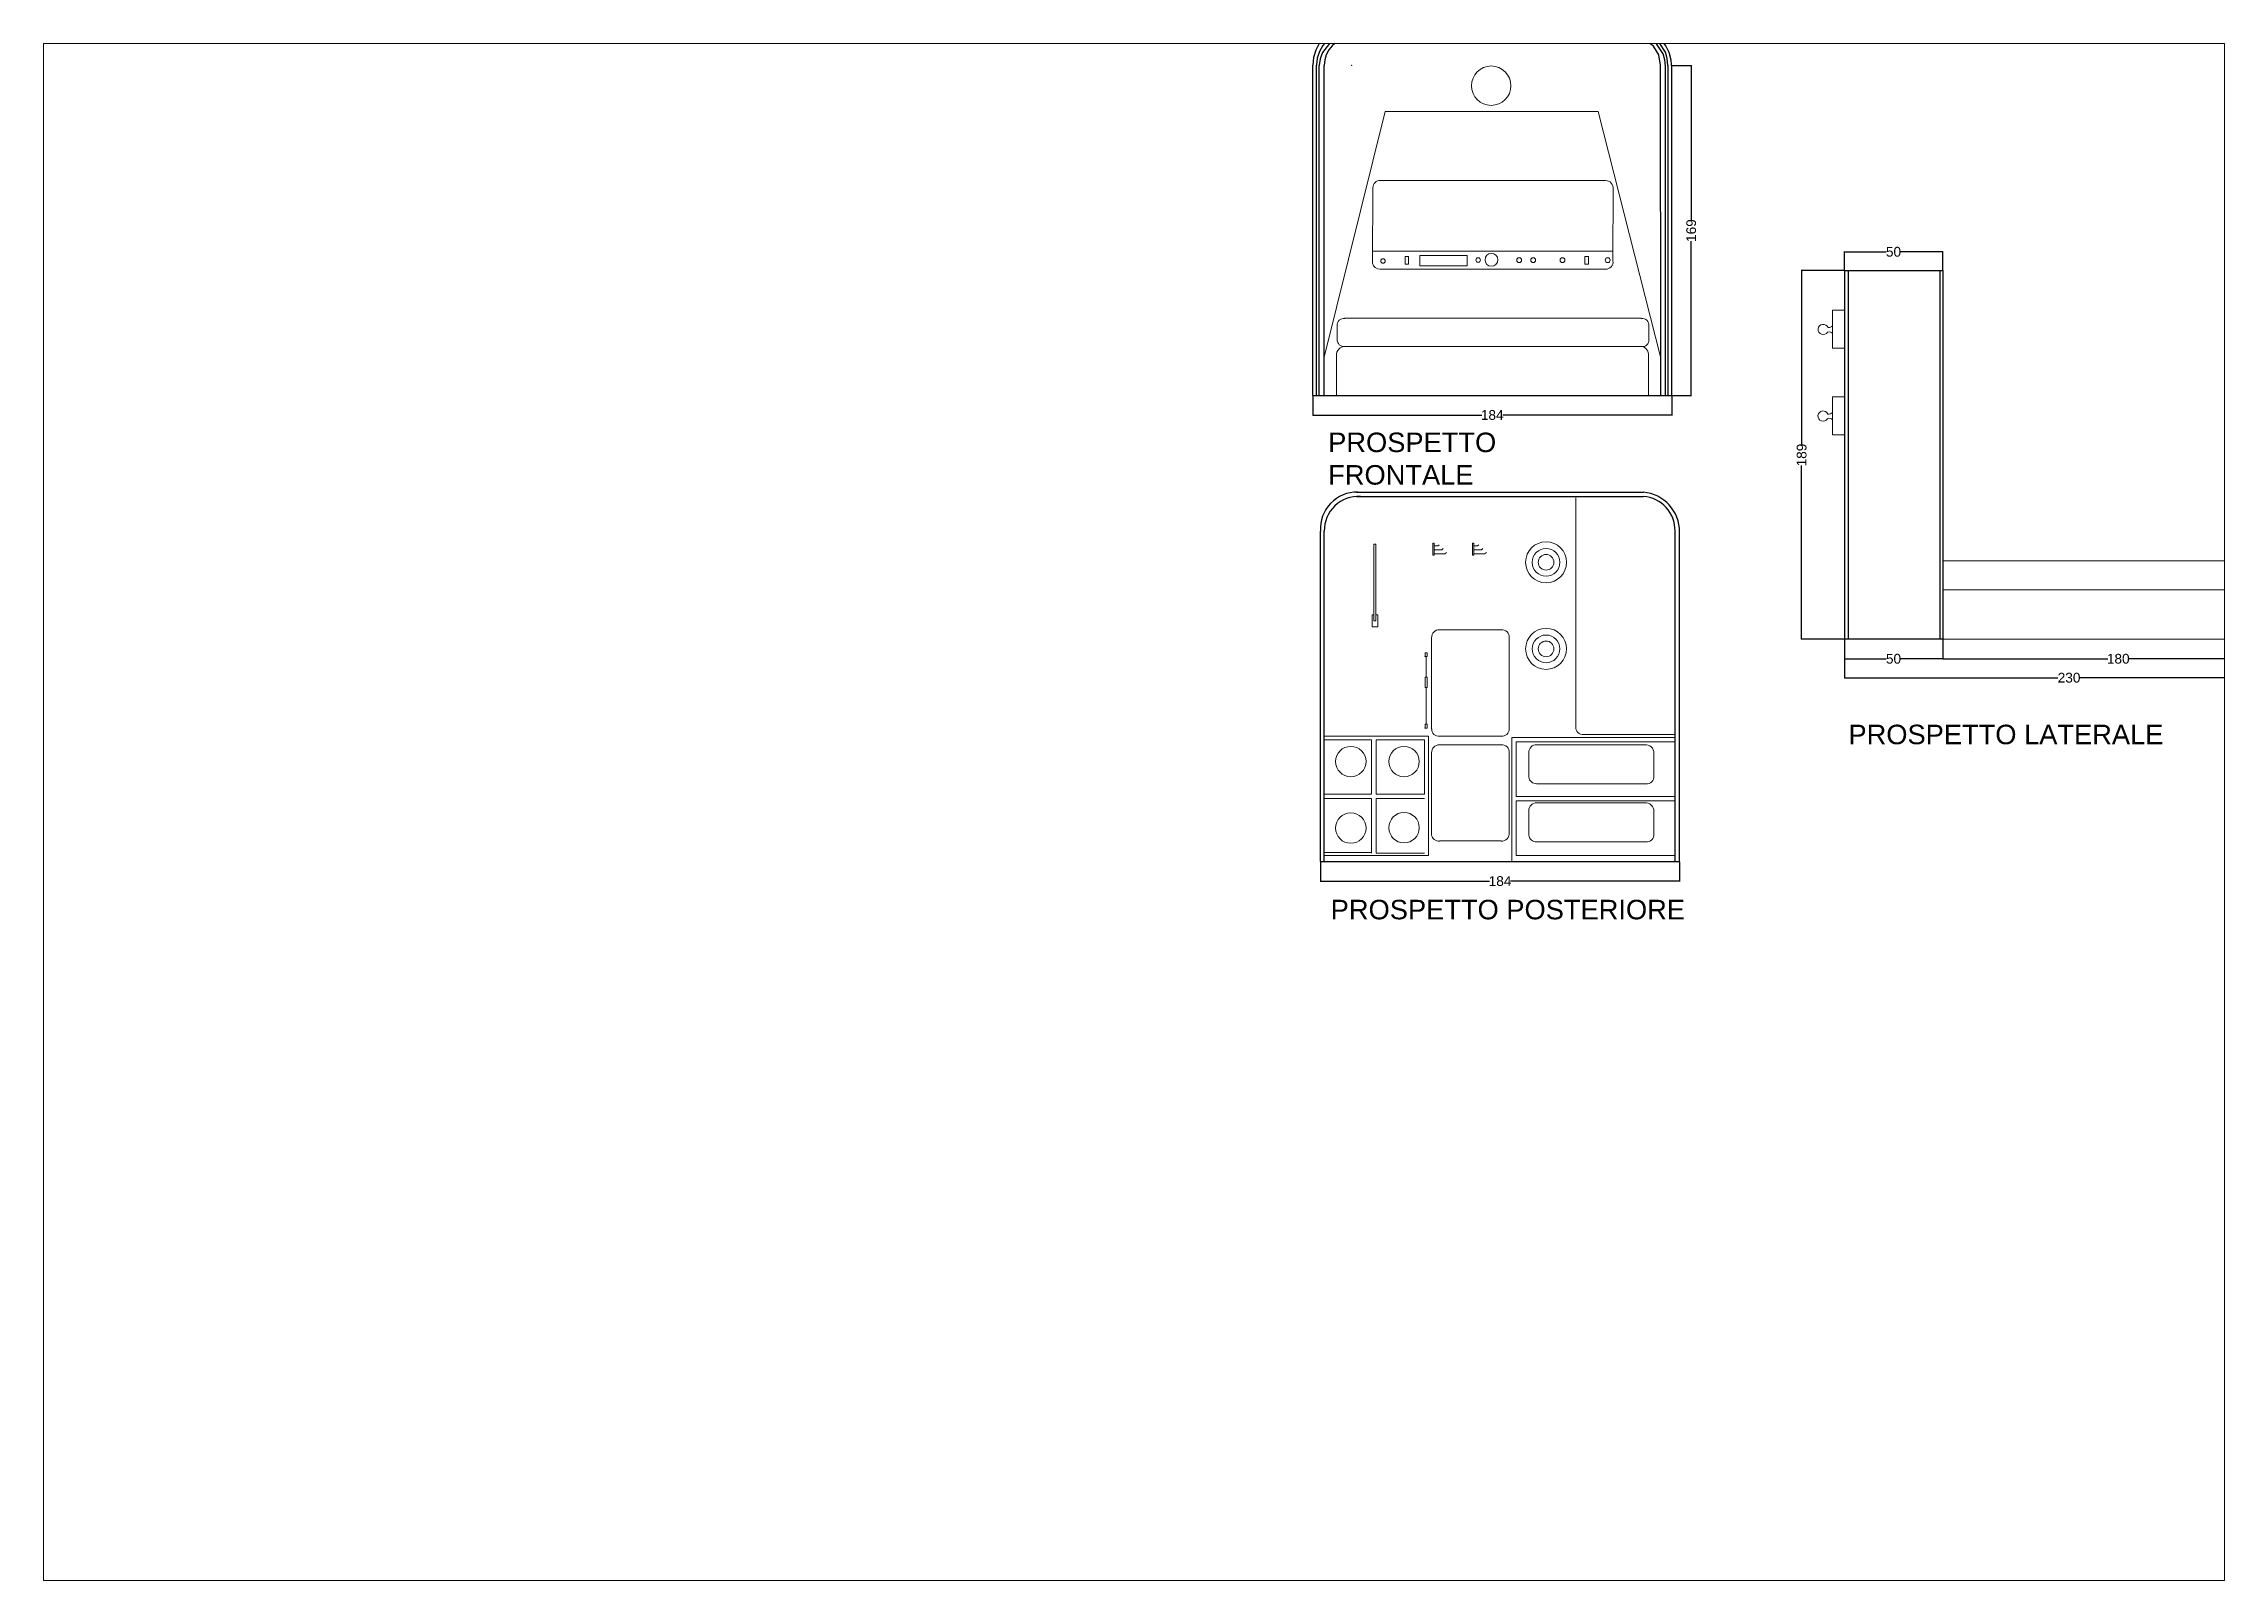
# Paper-space layout 'Layout2' of a CAD drawing. Header units: inches. Extents: x -0.6 to 33.6, y -0.5 to 23.6.
# The model-space entities are those that its viewports show. They can reach past a viewport. Long polylines and large blocks are cut down to what shows.
import ezdxf

# ---------------------------------------------------------------- set-up
doc = ezdxf.new("R2010")
doc.units = ezdxf.units.IN
doc.header["$MEASUREMENT"] = 0
doc.linetypes.add('DASHEDX2', pattern=[1.5, 1, -0.5])
for name, color, linetype, lineweight in [('buchi', 211, 'Continuous', 20), ('letto', 1, 'Continuous', 20), ('luci', 2, 'Continuous', 9), ('radio', 47, 'Continuous', 9), ('struttura', 6, 'Continuous', 25), ('STRUTTURA BUCHI', 117, 'DASHEDX2', 5), ('tavolino', 161, 'Continuous', 20), ('testata interna', 5, 'Continuous', 18), ('TESTO', 205, 'Continuous', 18), ('teststa esterna', 121, 'Continuous', 5)]:
    doc.layers.add(name, color=color, linetype=linetype, lineweight=lineweight)
doc.layers.add('quote giuste', color=172, linetype='Continuous')
doc.layers.get('0').off()
doc.styles.get("Standard").update_dxf_attribs({"font": 'Arial.ttf'})
doc.dimstyles.get("Standard").update_dxf_attribs({"dimtxt": 5, "dimasz": 0.18, "dimexe": 0.18, "dimexo": 0.0625, "dimgap": 0.09, "dimtad": 0, "dimtoh": 1, "dimdec": 0, "dimzin": 0, "dimdsep": 46, "dimtxsty": 'Standard', "dimblk": 'ARCHTICK', "dimblk1": 'ARCHTICK', "dimblk2": 'ARCHTICK', "dimcen": 0.09, "dimclrd": 7, "dimadec": 0, "dimazin": 0, "dimtfac": 1, "dimtdec": 0, "dimtofl": 0, "dimtmove": 0, "dimatfit": 3, "dimfxl": 1, "dimtolj": 1, "dimtzin": 0, "dimarcsym": 0})

# ---------------------------------------------------------------- blocks, each defined once
blk = doc.blocks.new('_ArchTick')
at = {"color": 0, "linetype": 'ByBlock', "const_width": 0.15}
blk.add_lwpolyline([(-0.5, -0.5), (0.5, 0.5)], dxfattribs=at)
blk = doc.blocks.new('*D4')
at = {"layer": 'Defpoints', "color": 0, "transparency": 16777216}
for p in [(630, 309.6), (651.9, 309.6), (651.9, 120.5)]:
    blk.add_point(p, dxfattribs=at)
at = {"layer": 'quote giuste', "color": 0, "lineweight": -2, "transparency": 16777216}
for p, q in [((651.8, 309.6), (629.8, 309.6)), ((651.8, 120.5), (629.8, 120.5))]:
    blk.add_line(p, q, dxfattribs=at)
at = {"layer": 'quote giuste', "color": 7, "lineweight": -2, "transparency": 16777216}
for p, q in [((630, 309.6), (630, 220.4)), ((630, 120.5), (630, 209.6))]:
    blk.add_line(p, q, dxfattribs=at)
at = {"layer": 'quote giuste', "color": 7, "lineweight": -2, "transparency": 16777216, "xscale": 0.18, "yscale": 0.18, "zscale": 0.18}
for p, rotation in [((630, 309.6), 90), ((630, 120.5), 270)]:
    blk.add_blockref('_ArchTick', p, dxfattribs=dict(at, rotation=rotation))
at = {"layer": 'quote giuste', "color": 0, "transparency": 16777216, "insert": (630, 215), "char_height": 5, "attachment_point": 5, "rotation": 90}
blk.add_mtext('\\A1;189', dxfattribs=at)
blk = doc.blocks.new('*D5')
at = {"layer": 'Defpoints', "color": 0, "transparency": 16777216}
for p in [(651.9, 120.5), (702.3, 120.5), (702.3, 110.5)]:
    blk.add_point(p, dxfattribs=at)
at = {"layer": 'quote giuste', "color": 0, "lineweight": -2, "transparency": 16777216}
for p, q in [((651.9, 120.4), (651.9, 110.3)), ((702.3, 120.4), (702.3, 110.3))]:
    blk.add_line(p, q, dxfattribs=at)
at = {"layer": 'quote giuste', "color": 7, "lineweight": -2, "transparency": 16777216}
for p, q in [((651.9, 110.5), (673.4, 110.5)), ((702.3, 110.5), (680.7, 110.5))]:
    blk.add_line(p, q, dxfattribs=at)
at = {"layer": 'quote giuste', "color": 7, "lineweight": -2, "transparency": 16777216, "xscale": 0.18, "yscale": 0.18, "zscale": 0.18, "rotation": 180}
blk.add_blockref('_ArchTick', (651.9, 110.5), dxfattribs=at)
at = {"layer": 'quote giuste', "color": 7, "lineweight": -2, "transparency": 16777216, "xscale": 0.18, "yscale": 0.18, "zscale": 0.18}
blk.add_blockref('_ArchTick', (702.3, 110.5), dxfattribs=at)
at = {"layer": 'quote giuste', "color": 0, "transparency": 16777216, "insert": (677.1, 110.5), "char_height": 5, "attachment_point": 5}
blk.add_mtext('\\A1;50', dxfattribs=at)
blk = doc.blocks.new('*D6')
at = {"layer": 'Defpoints', "color": 0, "transparency": 16777216}
for p in [(702.3, 120.5), (882.3, 120.5), (882.3, 110.5)]:
    blk.add_point(p, dxfattribs=at)
at = {"layer": 'quote giuste', "color": 0, "lineweight": -2, "transparency": 16777216}
for p, q in [((702.3, 120.4), (702.3, 110.4)), ((882.3, 120.4), (882.3, 110.4))]:
    blk.add_line(p, q, dxfattribs=at)
at = {"layer": 'quote giuste', "color": 7, "lineweight": -2, "transparency": 16777216}
for p, q in [((702.3, 110.5), (786.9, 110.5)), ((882.3, 110.5), (797.6, 110.5))]:
    blk.add_line(p, q, dxfattribs=at)
at = {"layer": 'quote giuste', "color": 7, "lineweight": -2, "transparency": 16777216, "xscale": 0.18, "yscale": 0.18, "zscale": 0.18, "rotation": 180}
blk.add_blockref('_ArchTick', (702.3, 110.5), dxfattribs=at)
at = {"layer": 'quote giuste', "color": 7, "lineweight": -2, "transparency": 16777216, "xscale": 0.18, "yscale": 0.18, "zscale": 0.18}
blk.add_blockref('_ArchTick', (882.3, 110.5), dxfattribs=at)
at = {"layer": 'quote giuste', "color": 0, "transparency": 16777216, "insert": (792.3, 110.5), "char_height": 5, "attachment_point": 5}
blk.add_mtext('\\A1;180', dxfattribs=at)
blk = doc.blocks.new('*D7')
at = {"layer": 'Defpoints', "color": 0, "transparency": 16777216}
for p in [(651.9, 120.5), (882.3, 120.5), (882.3, 100.8)]:
    blk.add_point(p, dxfattribs=at)
at = {"layer": 'quote giuste', "color": 0, "lineweight": -2, "transparency": 16777216}
for p, q in [((651.9, 120.4), (651.9, 100.6)), ((882.3, 120.4), (882.3, 100.6))]:
    blk.add_line(p, q, dxfattribs=at)
at = {"layer": 'quote giuste', "color": 7, "lineweight": -2, "transparency": 16777216}
for p, q in [((651.9, 100.8), (761.4, 100.8)), ((882.3, 100.8), (772.7, 100.8))]:
    blk.add_line(p, q, dxfattribs=at)
at = {"layer": 'quote giuste', "color": 7, "lineweight": -2, "transparency": 16777216, "xscale": 0.18, "yscale": 0.18, "zscale": 0.18, "rotation": 180}
blk.add_blockref('_ArchTick', (651.9, 100.8), dxfattribs=at)
at = {"layer": 'quote giuste', "color": 7, "lineweight": -2, "transparency": 16777216, "xscale": 0.18, "yscale": 0.18, "zscale": 0.18}
blk.add_blockref('_ArchTick', (882.3, 100.8), dxfattribs=at)
at = {"layer": 'quote giuste', "color": 0, "transparency": 16777216, "insert": (767.1, 100.8), "char_height": 5, "attachment_point": 5}
blk.add_mtext('\\A1;230', dxfattribs=at)
blk = doc.blocks.new('*D8')
at = {"layer": 'Defpoints', "color": 0, "transparency": 16777216}
for p in [(702.3, 319.2), (651.9, 309.6), (702.3, 309.6)]:
    blk.add_point(p, dxfattribs=at)
at = {"layer": 'quote giuste', "color": 0, "lineweight": -2, "transparency": 16777216}
for p, q in [((651.9, 309.6), (651.9, 319.4)), ((702.3, 309.6), (702.3, 319.4))]:
    blk.add_line(p, q, dxfattribs=at)
at = {"layer": 'quote giuste', "color": 7, "lineweight": -2, "transparency": 16777216}
for p, q in [((651.9, 319.2), (673.4, 319.2)), ((702.3, 319.2), (680.7, 319.2))]:
    blk.add_line(p, q, dxfattribs=at)
at = {"layer": 'quote giuste', "color": 7, "lineweight": -2, "transparency": 16777216, "xscale": 0.18, "yscale": 0.18, "zscale": 0.18, "rotation": 180}
blk.add_blockref('_ArchTick', (651.9, 319.2), dxfattribs=at)
at = {"layer": 'quote giuste', "color": 7, "lineweight": -2, "transparency": 16777216, "xscale": 0.18, "yscale": 0.18, "zscale": 0.18}
blk.add_blockref('_ArchTick', (702.3, 319.2), dxfattribs=at)
at = {"layer": 'quote giuste', "color": 0, "transparency": 16777216, "insert": (677.1, 319.2), "char_height": 5, "attachment_point": 5}
blk.add_mtext('\\A1;50', dxfattribs=at)
blk = doc.blocks.new('*D9')
at = {"layer": 'Defpoints', "color": 0, "transparency": 16777216}
for p in [(379.4, 245.5), (563.4, 245.5), (563.4, 235.5)]:
    blk.add_point(p, dxfattribs=at)
at = {"layer": 'quote giuste', "color": 0, "lineweight": -2, "transparency": 16777216}
for p, q in [((379.4, 245.4), (379.4, 235.3)), ((563.4, 245.4), (563.4, 235.3))]:
    blk.add_line(p, q, dxfattribs=at)
at = {"layer": 'quote giuste', "color": 7, "lineweight": -2, "transparency": 16777216}
for p, q in [((379.4, 235.5), (466, 235.5)), ((563.4, 235.5), (476.8, 235.5))]:
    blk.add_line(p, q, dxfattribs=at)
at = {"layer": 'quote giuste', "color": 7, "lineweight": -2, "transparency": 16777216, "xscale": 0.18, "yscale": 0.18, "zscale": 0.18, "rotation": 180}
blk.add_blockref('_ArchTick', (379.4, 235.5), dxfattribs=at)
at = {"layer": 'quote giuste', "color": 7, "lineweight": -2, "transparency": 16777216, "xscale": 0.18, "yscale": 0.18, "zscale": 0.18}
blk.add_blockref('_ArchTick', (563.4, 235.5), dxfattribs=at)
at = {"layer": 'quote giuste', "color": 0, "transparency": 16777216, "insert": (471.4, 235.5), "char_height": 5, "attachment_point": 5}
blk.add_mtext('\\A1;184', dxfattribs=at)
blk = doc.blocks.new('*D10')
at = {"layer": 'Defpoints', "color": 0, "transparency": 16777216}
for p in [(383.3, 6.5), (567.4, 6.5), (567.4, -3.5)]:
    blk.add_point(p, dxfattribs=at)
at = {"layer": 'quote giuste', "color": 0, "lineweight": -2, "transparency": 16777216}
for p, q in [((383.3, 6.4), (383.3, -3.7)), ((567.4, 6.4), (567.4, -3.7))]:
    blk.add_line(p, q, dxfattribs=at)
at = {"layer": 'quote giuste', "color": 7, "lineweight": -2, "transparency": 16777216}
for p, q in [((383.3, -3.5), (470, -3.5)), ((567.4, -3.5), (480.7, -3.5))]:
    blk.add_line(p, q, dxfattribs=at)
at = {"layer": 'quote giuste', "color": 7, "lineweight": -2, "transparency": 16777216, "xscale": 0.18, "yscale": 0.18, "zscale": 0.18, "rotation": 180}
blk.add_blockref('_ArchTick', (383.3, -3.5), dxfattribs=at)
at = {"layer": 'quote giuste', "color": 7, "lineweight": -2, "transparency": 16777216, "xscale": 0.18, "yscale": 0.18, "zscale": 0.18}
blk.add_blockref('_ArchTick', (567.4, -3.5), dxfattribs=at)
at = {"layer": 'quote giuste', "color": 0, "transparency": 16777216, "insert": (475.4, -3.5), "char_height": 5, "attachment_point": 5}
blk.add_mtext('\\A1;184', dxfattribs=at)
blk = doc.blocks.new('*D11')
at = {"layer": 'Defpoints', "color": 0, "transparency": 16777216}
for p in [(563.4, 414.8), (563.4, 245.5), (573.4, 245.5)]:
    blk.add_point(p, dxfattribs=at)
at = {"layer": 'quote giuste', "color": 0, "lineweight": -2, "transparency": 16777216}
for p, q in [((563.5, 414.8), (573.6, 414.8)), ((563.5, 245.5), (573.6, 245.5))]:
    blk.add_line(p, q, dxfattribs=at)
at = {"layer": 'quote giuste', "color": 7, "lineweight": -2, "transparency": 16777216}
for p, q in [((573.4, 414.8), (573.4, 335.5)), ((573.4, 245.5), (573.4, 324.7))]:
    blk.add_line(p, q, dxfattribs=at)
at = {"layer": 'quote giuste', "color": 7, "lineweight": -2, "transparency": 16777216, "xscale": 0.18, "yscale": 0.18, "zscale": 0.18}
for p, rotation in [((573.4, 414.8), 90), ((573.4, 245.5), 270)]:
    blk.add_blockref('_ArchTick', p, dxfattribs=dict(at, rotation=rotation))
at = {"layer": 'quote giuste', "color": 0, "transparency": 16777216, "insert": (573.4, 330.1), "char_height": 5, "attachment_point": 5, "rotation": 90}
blk.add_mtext('\\A1;169', dxfattribs=at)
blk = doc.blocks.new('*D13')
at = {"layer": 'Defpoints', "color": 0, "transparency": 16777216}
for p in [(386.1, 429.8), (399.4, 414.9)]:
    blk.add_point(p, dxfattribs=at)
at = {"layer": 'quote giuste', "color": 7, "lineweight": -2, "transparency": 16777216}
for p, q in [((378.8, 437.7), (378.9, 437.7)), ((378.9, 437.7), (386.1, 429.8))]:
    blk.add_line(p, q, dxfattribs=at)
at = {"layer": 'quote giuste', "color": 0, "lineweight": -2, "transparency": 16777216}
for p, q in [((399.3, 414.9), (399.5, 414.9)), ((399.4, 414.8), (399.4, 415))]:
    blk.add_line(p, q, dxfattribs=at)
at = {"layer": 'quote giuste', "color": 7, "lineweight": -2, "transparency": 16777216, "xscale": 0.18, "yscale": 0.18, "zscale": 0.18, "rotation": 311.8055252044301}
blk.add_blockref('_ArchTick', (386.1, 429.8), dxfattribs=at)
at = {"layer": 'quote giuste', "color": 0, "transparency": 16777216, "insert": (372.7, 437.7), "char_height": 5, "attachment_point": 5}
blk.add_mtext('\\A1;R20', dxfattribs=at)

msp = doc.modelspace()

# ---------------------------------------------------------------- linework, layer by layer
at = {"layer": 'buchi'}
for p, q in [((490.2, 62.4), (490.2, 49.8)), ((494.1, 66.4), (549.6, 66.4)), ((554.2, 62), (554.2, 50.5)), ((494.1, 46.4), (550.2, 46.4)), ((494.1, 36.6), (549.6, 36.6)), ((490.2, 32.6), (490.2, 20)), ((554.2, 32.2), (554.2, 20.7)), ((494.1, 16.6), (550.2, 16.6))]:
    msp.add_line(p, q, dxfattribs=at)
for centre in [(398.9, 57.8), (426.2, 57.8), (398.9, 23.7), (426.2, 23.9)]:
    msp.add_circle(centre, 7.8, dxfattribs=at)
for centre, radius, start, end in [((494, 62.6), 3.81, 87.2791, 182.5621), ((550, 62.2), 4.26, 358.2732, 95.5041), ((493.9, 50.2), 3.75, 185.1672, 273.8437), ((550.6, 50), 3.63, 262.5487, 6.9825), ((494, 32.8), 3.81, 87.2791, 182.5621), ((550, 32.4), 4.26, 358.2732, 95.5041), ((493.9, 20.4), 3.75, 185.1672, 273.8437), ((550.6, 20.2), 3.63, 262.5487, 6.9825)]:
    msp.add_arc(centre, radius, start, end, dxfattribs=at)
at = {"layer": 'letto'}
for p, q in [((391.9, 281.4), (391.9, 274.2)), ((395.7, 285.1), (547.9, 285.1)), ((551.7, 281.4), (551.7, 274.2)), ((395.7, 270.6), (547.9, 270.6)), ((702.3, 160.7), (761.7, 160.7)), ((702.3, 160.7), (882.3, 160.7)), ((761.7, 145.9), (702.3, 145.9)), ((702.3, 145.9), (882.3, 145.8)), ((702.3, 120.5), (761.7, 120.5)), ((702.3, 120.5), (882.3, 120.5))]:
    msp.add_line(p, q, dxfattribs=at)
for points in [[(391.6, 265.9), (391.6, 245.5)], [(551.5, 265.9), (551.5, 245.5)]]:
    msp.add_lwpolyline(points, dxfattribs=at)
for centre, radius, start, end in [((395.4, 281.6), 3.49, 83.97, 183.8899), ((548.3, 281.6), 3.46, 355.4285, 96.637), ((395.9, 266.3), 4.34, 87.4468, 185.0487), ((395.4, 274.1), 3.49, 177.9797, 275.9432), ((548.4, 273.9), 3.33, 260.8232, 5.3283), ((547.3, 266.4), 4.26, 353.213, 82.2678)]:
    msp.add_arc(centre, radius, start, end, dxfattribs=at)
at = {"layer": 'luci'}
for p, q in [((645.9, 289.2), (651.9, 289.2)), ((645.9, 289.2), (645.9, 269.8)), ((645.9, 269.8), (651.9, 269.8)), ((645.8, 244.8), (645.8, 225.4)), ((645.9, 244.8), (651.9, 244.8)), ((645.9, 225.4), (651.9, 225.4))]:
    msp.add_line(p, q, dxfattribs=at)
for centre, radius in [((499, 160), 10.5), ((499, 160), 7.1), ((499, 160), 4.03), ((499, 115.6), 10.5), ((499, 115.6), 7.1), ((499, 115.6), 4.03)]:
    msp.add_circle(centre, radius, dxfattribs=at)
for centre in [(641.1, 279.4), (641, 235)]:
    msp.add_arc(centre, 2.62, 21.7575, 327.7237, dxfattribs=at)
for centre, major_axis, ratio, start_param, end_param in [((643.9, 282.1), (2.28, 0), 0.745106, 4.550887, 5.73562), ((644.2, 276.8), (1.8, 0), 0.75565, 6.676201, 8.359773), ((643.8, 237.7), (2.28, 0), 0.745106, 4.550887, 5.73562), ((644.1, 232.5), (1.8, 0), 0.75565, 6.676201, 8.359773)]:
    msp.add_ellipse(centre, major_axis=major_axis, ratio=ratio, start_param=start_param, end_param=end_param, dxfattribs=at)
at = {"layer": 'radio'}
for p, q in [((410.2, 352.2), (410.1, 313.3)), ((413.9, 355.7), (529.4, 355.7)), ((533.4, 352.2), (533.3, 314.5)), ((410.1, 319.6), (533.3, 319.6)), ((426.7, 316.8), (428.5, 316.8)), ((426.7, 316.8), (426.7, 312.8)), ((428.5, 316.8), (428.5, 312.8)), ((434.2, 317.4), (458.6, 317.4)), ((434.2, 312), (434.2, 317.4)), ((458.6, 317.4), (458.6, 312)), ((518.9, 316.8), (520.7, 316.8)), ((518.9, 316.8), (518.9, 312.8)), ((520.7, 316.8), (520.7, 312.8)), ((413.9, 310.3), (529.4, 310.3)), ((428.5, 312.8), (426.7, 312.8)), ((458.6, 312), (434.2, 312)), ((520.7, 312.8), (518.9, 312.8))]:
    msp.add_line(p, q, dxfattribs=at)
for centre, radius in [((415.4, 314.5), 1.19), ((464.2, 315), 1.19), ((471, 315.1), 3.29), ((485.2, 314.9), 1.25), ((492.4, 314.9), 1.25), ((507.4, 314.9), 1.25), ((530.6, 314.9), 1.25)]:
    msp.add_circle(centre, radius, dxfattribs=at)
for centre, radius, start, end in [((413.6, 352.4), 3.34, 83.2519, 183.5321), ((529.5, 351.8), 3.96, 353.2229, 91.4346), ((413.5, 313.9), 3.53, 188.3581, 276.4857), ((529.8, 313.9), 3.54, 263.9392, 9.5645)]:
    msp.add_arc(centre, radius, start, end, dxfattribs=at)
at = {"layer": 'struttura'}
for p, q in [((399.1, 430.9), (544.2, 430.9)), ((399.1, 430.9), (399.1, 429.1)), ((399.1, 429.1), (544.5, 429.1)), ((379.4, 245.5), (379.4, 414.9)), ((381.3, 245.5), (381.3, 414.9)), ((382.6, 245.5), (382.6, 414.8)), ((385.2, 265.1), (385.2, 414.8)), ((557.9, 264.7), (557.7, 414.9)), ((560.2, 245.5), (560.2, 414.8)), ((561.5, 245.5), (561.5, 414.8)), ((563.4, 245.5), (563.4, 414.8)), ((651.9, 309.6), (702.3, 309.6)), ((651.9, 309.6), (651.9, 120.5)), ((653.9, 309.6), (653.9, 120.5)), ((700.9, 309.6), (700.9, 120.5)), ((702.3, 309.6), (702.3, 120.5)), ((385.2, 245.5), (385.2, 265.1)), ((557.9, 245.5), (557.9, 264.7)), ((379.4, 245.5), (381.3, 245.5)), ((381.3, 245.5), (382.6, 245.5)), ((382.6, 245.5), (385.2, 245.5)), ((385.2, 245.5), (557.1, 245.5)), ((557.1, 245.5), (557.9, 245.5)), ((557.9, 245.5), (560.2, 245.5)), ((560.2, 245.5), (561.5, 245.5)), ((561.5, 245.5), (563.4, 245.5)), ((401.9, 196), (548.9, 196)), ((401.9, 193.8), (548.9, 193.8)), ((383.3, 6.5), (383.3, 176)), ((385.2, 6.5), (385.2, 176)), ((385.2, 6.5), (385.2, 176)), ((565.1, 6.5), (565.1, 176)), ((567.4, 6.5), (567.4, 176.1)), ((702.3, 120.5), (638.1, 120.5)), ((383.3, 6.5), (385.2, 6.5)), ((385.2, 6.5), (565.1, 6.5)), ((565.1, 6.5), (567.4, 6.5))]:
    msp.add_line(p, q, dxfattribs=at)
for centre, radius, start, end in [((399.4, 414.9), 20, 89.2001, 180.1122), ((399.6, 414.6), 18.3, 88.4596, 179.0177), ((400, 413.6), 17.4, 87.1462, 175.9805), ((399.3, 415), 14, 89.3097, 180.8376), ((542.6, 414.1), 20.8, 358.1193, 85.7618), ((543.7, 415.1), 17.7, 358.9365, 88.6001), ((543.9, 414.6), 16.3, 359.1484, 88.8609), ((543.9, 415.3), 13.8, 358.1197, 87.6005), ((402.2, 177.1), 18.9, 89.1839, 183.2583), ((402.9, 176.2), 17.6, 86.9253, 180.7114), ((547.2, 175.8), 20.2, 359.3693, 85.208), ((547.6, 176.3), 17.5, 359.0473, 85.8548)]:
    msp.add_arc(centre, radius, start, end, dxfattribs=at)
at = {"layer": 'STRUTTURA BUCHI'}
for p, q in [((438.7, 70.8), (385.2, 70.8)), ((409.5, 69), (385.2, 69)), ((409.5, 69), (409.5, 41.1)), ((411.9, 69), (436.6, 69)), ((411.9, 69), (411.9, 41.1)), ((436.6, 69), (436.6, 41.1)), ((438.7, 70.8), (438.7, 9.6)), ((481.4, 70.1), (565.1, 70.1)), ((481.4, 70.1), (481.4, 6.5)), ((483.6, 68), (565.1, 68)), ((483.6, 68), (483.6, 39.9)), ((409.5, 41.1), (385.2, 41.1)), ((409.5, 38.8), (385.2, 38.8)), ((409.5, 38.8), (409.5, 10.9)), ((409.5, 38.8), (409.5, 11.2)), ((436.6, 41.1), (411.9, 41.1)), ((411.9, 38.8), (436.6, 38.8)), ((411.9, 38.8), (411.9, 10.9)), ((483.6, 39.9), (565.1, 39.9)), ((483.6, 37.7), (565.1, 37.7)), ((483.6, 37.7), (483.6, 9.6)), ((409.5, 11.2), (385.2, 11.2)), ((438.7, 9.6), (385.2, 9.6)), ((436.6, 10.9), (411.9, 10.9)), ((483.6, 9.6), (565.1, 9.6))]:
    msp.add_line(p, q, dxfattribs=at)
at = {"layer": 'tavolino'}
for p, q in [((444.3, 125.4), (476, 125.4)), ((437, 113.5), (438.1, 113.5)), ((437, 113.5), (437, 111.7)), ((438.1, 113.5), (438.1, 111.7)), ((440.3, 121.3), (440.3, 74.5)), ((480.1, 121.3), (480.1, 74.5)), ((438.1, 111.7), (437, 111.7)), ((437, 101), (438.1, 101)), ((437, 101), (437, 95.8)), ((437.5, 111.7), (437.5, 101)), ((438.1, 101), (438.1, 95.8)), ((437, 95.8), (438.1, 95.8)), ((437.5, 95.8), (437.5, 76.9)), ((437, 76.9), (438.1, 76.9)), ((437, 76.9), (437, 75)), ((438.1, 75), (437, 75)), ((438.1, 76.9), (438.1, 75)), ((444.3, 70.8), (476, 70.8)), ((440.3, 62.3), (440.3, 20.3)), ((444.3, 66.3), (476, 66.3)), ((480.1, 62.3), (480.1, 21.3)), ((444.3, 17.1), (476, 17.1))]:
    msp.add_line(p, q, dxfattribs=at)
for centre, radius, start, end in [((444.2, 121.5), 3.89, 88.0092, 182.8355), ((476.3, 121.6), 3.79, 355.4769, 94.8062), ((444, 74.4), 3.64, 178.1854, 275.9771), ((476.4, 74.5), 3.7, 263.8493, 0.8642), ((444.2, 62.5), 3.89, 88.0092, 182.8355), ((476.3, 62.6), 3.79, 355.4769, 94.8062), ((444, 20.7), 3.69, 187.1028, 275.5661), ((476.2, 20.9), 3.89, 266.7393, 5.8196)]:
    msp.add_arc(centre, radius, start, end, dxfattribs=at)
for p in [(437, 111.7), (437, 75)]:
    msp.add_point(p, dxfattribs=at)
at = {"layer": 'testata interna'}
for p, q in [((385.2, 265.1), (416.5, 391.2)), ((416.5, 391.2), (525.7, 391.2)), ((525.7, 391.2), (557.9, 264.7)), ((413.9, 355.7), (529.4, 355.7)), ((413.9, 355.7), (529.4, 355.7))]:
    msp.add_line(p, q, dxfattribs=at)
msp.add_circle((470.9, 404.4), 10.1, dxfattribs=at)
at = {"layer": 'teststa esterna'}
for p, q in [((514.2, 193), (514.2, 75.5)), ((410.7, 169.3), (411.7, 169.3)), ((410.7, 129.9), (410.7, 169.3)), ((411.7, 169.3), (411.7, 129.9)), ((440.9, 169.8), (441.6, 169.8)), ((440.9, 163.7), (440.9, 169.8)), ((441.6, 169.8), (441.6, 163.7)), ((443.5, 168.5), (444.2, 169)), ((461.2, 169.8), (462, 169.8)), ((461.2, 163.7), (461.2, 169.8)), ((462, 169.8), (462, 163.7)), ((463.9, 168.5), (464.5, 169)), ((441.6, 163.7), (440.9, 163.7)), ((441.6, 166.4), (445.5, 166.4)), ((441.6, 164.4), (447.1, 164.4)), ((445.5, 166.4), (446.2, 167.1)), ((447.1, 164.4), (448, 165)), ((462, 163.7), (461.2, 163.7)), ((462, 166.4), (465.9, 166.4)), ((462, 164.4), (467.5, 164.4)), ((465.9, 166.4), (466.6, 167.1)), ((467.5, 164.4), (468.4, 165)), ((409.8, 126.9), (409.8, 133)), ((409.8, 133), (410.7, 133)), ((409.8, 126.9), (412.8, 126.9)), ((409.8, 126.9), (412.8, 126.9)), ((411.7, 129.9), (410.7, 129.9)), ((411.7, 133), (412.8, 133)), ((412.8, 133), (412.8, 126.9)), ((518.3, 71.6), (565.1, 71.6))]:
    msp.add_line(p, q, dxfattribs=at)
for points in [[(441.6, 168.5), (443.5, 168.5)], [(462, 168.5), (463.9, 168.5)]]:
    msp.add_lwpolyline(points, dxfattribs=at)
msp.add_arc((517.9, 75.4), 3.72, 177.4472, 275.1426, dxfattribs=at)

# ---------------------------------------------------------------- texts
at = {"layer": 'TESTO', "char_height": 10, "attachment_point": 1}
for s, width, insert in [('PROSPETTO FRONTALE ', 105.319, (387.3, 226.5)), ('PROSPETTO LATERALE', 271.076, (654, 76.7)), ('PROSPETTO POSTERIORE ', 193.989, (388.6, -13.1))]:
    msp.add_mtext_dynamic_manual_height_columns(s, width=width, gutter_width=1, heights=[0], dxfattribs=dict(at, insert=insert))

# ---------------------------------------------------------------- dimensions: what is measured, and where the dimension line sits
at = {"layer": 'quote giuste'}
dim = msp.add_radius_dim(center=(399.4, 414.9), mpoint=(386.1, 429.8), dimstyle='Standard', dxfattribs=at)
dim.commit()
dim.dimension.update_dxf_attribs({"geometry": '*D13', "text_midpoint": (372.7, 437.7), "dimtype": 164})
for base, p1, p2, picture, middle in [((573.4, 245.5), (563.4, 414.8), (563.4, 245.5), '*D11', (573.4, 330.1)), ((630, 309.6), (651.9, 120.5), (651.9, 309.6), '*D4', (630, 215))]:
    dim = msp.add_linear_dim(base=base, p1=p1, p2=p2, angle=90, dimstyle='Standard', dxfattribs=at)
    dim.commit()
    dim.dimension.update_dxf_attribs({"geometry": picture, "text_midpoint": middle})
for base, p1, p2, picture, middle in [((702.3, 319.2), (651.9, 309.6), (702.3, 309.6), '*D8', (677.1, 319.2)), ((563.4, 235.5), (379.4, 245.5), (563.4, 245.5), '*D9', (471.4, 235.5)), ((702.3, 110.5), (651.9, 120.5), (702.3, 120.5), '*D5', (677.1, 110.5)), ((882.3, 100.8), (651.9, 120.5), (882.3, 120.5), '*D7', (767.1, 100.8)), ((882.3, 110.5), (702.3, 120.5), (882.3, 120.5), '*D6', (792.3, 110.5)), ((567.4, -3.5), (383.3, 6.5), (567.4, 6.5), '*D10', (475.4, -3.5))]:
    dim = msp.add_linear_dim(base=base, p1=p1, p2=p2, dimstyle='Standard', dxfattribs=at)
    dim.commit()
    dim.dimension.update_dxf_attribs({"geometry": picture, "text_midpoint": middle})

psp = doc.layouts.new('Layout2')

# ---------------------------------------------------------------- viewports
at = {"layer": 'letto'}
psp.add_viewport(center=(16.461, 11.512), size=(34.191, 24.1034), view_center_point=(287.767, 31.943), view_height=788.08193, dxfattribs=at)

doc.saveas('drawing.dxf')
